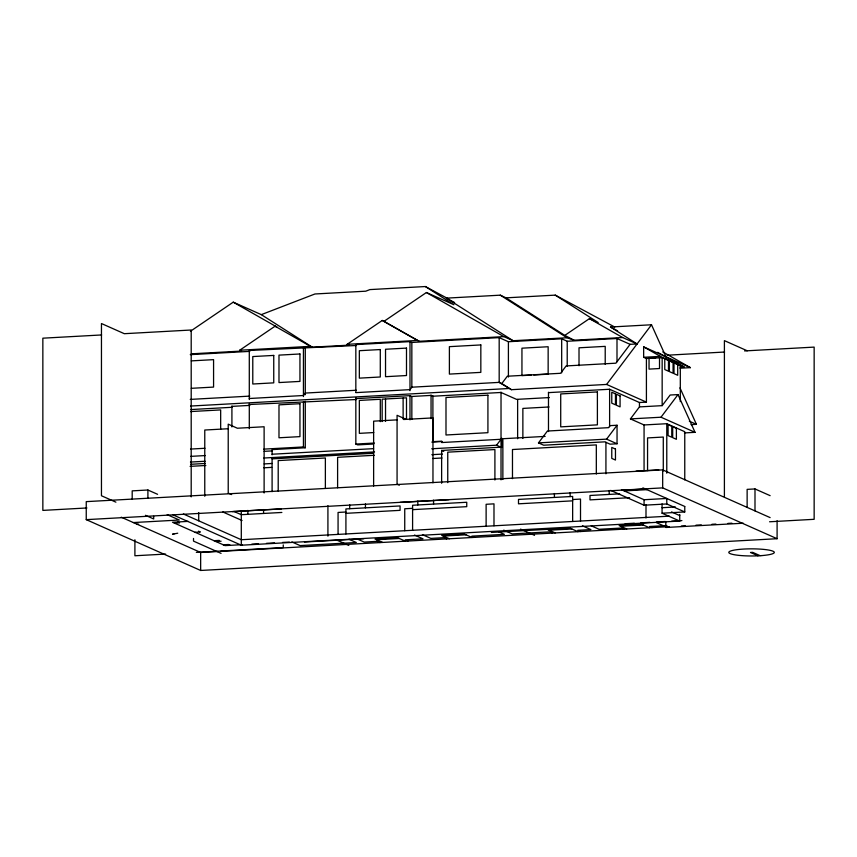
<?xml version="1.0" encoding="UTF-8"?>
<svg xmlns="http://www.w3.org/2000/svg" width="857" height="857" viewBox="0 0 857 857"><rect width="100%" height="100%" fill="white"/><g stroke="black" fill="none" stroke-linecap="round" stroke-linejoin="round"><path stroke-width="1.29" d="M617.04 443.787L617.051 425.243L610.077 425.629L608.545 427.664L547.409 431.039L538.485 442.887L543.713 445.212L604.849 441.848L610.077 444.172L617.04 443.787L606.585 439.138L538.485 442.887M355.837 392.635L409.989 389.646L411.842 387.193L499.181 382.383L501.806 383.55L507.323 376.223L560.607 373.288L566.145 365.928L615.915 363.186L630.109 344.332L637.072 343.946L610.516 327.02L651.513 324.771L665.943 356.78M496.567 445.201L501.795 438.248L501.795 447.525L496.567 445.201L431.714 448.768M499.181 382.383L511.425 389.689L606.606 384.439L651.513 324.771M606.585 439.138L617.051 425.243M684.764 479.856L684.764 431.703L666.778 423.712L644.068 424.954L630.431 418.902L639.451 406.904L639.451 402.511L609.606 389.26L548.48 392.624M639.451 406.904L662.161 405.65L670.163 395.023L678.016 394.595L695.038 432.335L684.411 432.924M630.431 418.902L660.993 417.22L678.016 394.595M190.425 331.263L233.243 302.167L261.31 314.637L312.28 347.171L348.96 345.146L347.117 344.332L382.276 320.443L419.277 341.279L503.852 336.619L513.097 340.722L567.034 337.754L574.04 340.197L622.611 337.529L637.072 343.946M191.25 353.834L241.535 351.07L239.692 350.245L275.065 326.206L276.907 327.031L233.243 302.167M384.118 321.257L426.411 292.526L453.91 304.738L425.383 286.538L369.913 289.591L365.778 291.187L314.937 293.983L261.31 314.637M505.984 297.85L564.795 335.387L589.434 318.643L598.186 322.532L555.261 295.129L505.984 297.85L500.306 295.162L446.368 298.14L513.097 340.722M174.346 533.75L172.503 534.211L177.742 533.204M101.608 334.948L42.85 338.183L42.85 510.397L86.921 507.965M239.692 350.245L310.438 346.346L312.28 347.171M347.117 344.332L417.423 340.454L419.277 341.279M356.373 345.5L249.291 350.47L249.291 399.544M630.109 344.332L616.997 338.515L567.216 341.257L561.678 338.794L508.405 341.729L499.181 337.626L411.842 342.446L409.989 341.622L355.837 344.61L355.837 392.345M190.265 354.648L249.815 351.37M191.304 360.883L213.575 359.651L213.575 387.085L191.304 388.317M667.132 355.205L724.561 352.034M744.594 350.931L814.15 347.106L814.15 519.31L769.565 521.774M680.019 368.21L690.399 367.642L643.65 346.871L643.65 357.294L660.34 356.373L684.025 366.892L680.169 367.107M655.584 357.776L649.038 358.13L649.038 369.11L659.515 368.531L659.515 357.551M643.65 357.294L646.414 358.526L662.161 357.658L680.308 365.725L680.308 401.59M531.115 375.12L521.945 375.623L521.945 348.188L548.148 346.742L548.148 374.177M533.729 374.97L546.83 374.252M190.265 399.405L249.815 396.116M356.373 390.246L305.285 393.063L303.442 395.516L249.291 398.505M190.597 406.047L508.801 388.51M249.291 404.504L356.373 399.523M355.837 398.634L409.989 395.645L411.842 396.47L431.05 395.409L432.903 396.223L501.024 392.474L516.557 399.373L549.305 397.573M231.915 406.379L249.848 405.393M191.015 409.55L232.429 407.268M190.533 411.574L220.667 409.914L220.667 429.303M549.069 406.968L522.866 408.414L522.866 438.463M639.451 402.511L646.414 402.126L646.414 358.526M228.241 428.736L204.769 430.021L204.769 496.257M397.091 419.866L373.631 421.162L373.631 486.069M403.604 419.512L432.967 417.895L432.967 482.802M373.748 432.56L359.34 433.353L359.34 400.433L380.294 399.276L380.294 421.665M190.533 449.068L204.941 448.275M691.085 424.633L696.42 424.333L679.955 387.835M263.817 449.132L303.442 446.947L305.285 447.772L305.285 401.355M355.837 397.648L355.837 444.065L374.338 443.048M305.285 447.772L272.098 449.604L272.098 454.853M373.62 444.012L357.69 444.879L355.837 444.065M441.634 441.184L432.903 441.666L432.903 395.859M264.138 451.339L272.065 450.911M431.821 442.105L442.405 441.526L441.634 442.544L501.024 439.277M545.148 436.395L502.866 438.73L502.866 479.481M190.715 456.363L205.23 455.57M272.098 454.231L373.523 448.65M190.447 462.062L205.123 461.259M263.817 458.024L374.541 451.918M272.098 458.87L373.534 453.278M190.715 464.28L205.23 463.476M501.024 447.183L441.634 450.45L443.744 451.393M374.284 455.292L337.604 457.306L337.604 487.772M190.093 466.358L205.819 465.49M264.138 463.916L272.065 463.476M431.832 454.681L442.405 454.092M263.86 467.804L271.712 467.376M432.86 458.495L442.03 457.992M157.581 494.307L147.907 490.011L132.192 490.868L132.192 499.106M636.065 471.136L658.776 469.882M770.122 517.607L662.675 469.882L86.246 501.634L86.246 519.642L200.656 570.462L777.095 538.71L777.095 520.702M86.246 519.642L662.675 487.879L777.095 538.71M232.408 511.608L281.321 508.919M400.101 502.373L449.014 499.674M622.782 490.268L645.492 489.015M624.239 490.911L646.949 489.658M281.867 512.454L241.299 514.693L234.004 511.447M619.697 493.846L590.002 495.475L590.002 499.877L629.627 497.703M133.349 522.556L179.295 520.028L167.211 514.661M770.122 495.657L754.996 488.94L747.133 489.368L747.133 507.451M345.917 512.015L338.065 512.443L338.065 534.393M412.592 508.34L404.74 508.769L404.74 530.719M572.647 499.524L580.51 499.085L580.51 521.035M137.034 524.195L138.652 524.109M188.219 521.377L172.503 522.245L225.091 545.609L242.456 544.656M345.917 513.332L400.069 510.344L400.069 505.941L345.917 508.929L345.917 533.965M412.592 509.658L466.744 506.669L466.744 502.266L412.592 505.255L412.592 530.29M572.647 500.842L518.496 503.82L518.496 499.417L572.647 496.439L572.647 521.474M174.346 523.07L179.584 522.781L177.742 521.956M666.778 498.474L644.068 499.727L621.421 489.668M610.698 490.386L644.068 505.212L666.778 503.959L684.764 511.95L684.764 506.605M195.107 532.283L200.345 532.004L198.503 531.179M662.065 507.719L675.412 506.98M662.065 503.841L662.065 513.204L684.764 511.95M214.025 540.692L219.263 540.403M669.338 516.15L241.299 539.728L183.355 513.986M215.868 541.506L221.106 541.217M223.249 544.784L228.487 544.506L230.34 545.32M251.808 544.141L258.482 543.767M266.495 543.327L274.508 542.888M282.521 542.449L289.345 542.074M625.171 523.713L634.287 523.22M640.811 522.856L649.927 522.352M656.419 521.999L665.343 521.506M671.706 521.152L681.904 520.595M172.964 514.853L241.299 545.213L679.74 521.056L679.74 514.436M304.481 542.01L363.818 538.742M491.382 532.433L550.73 529.165M376.555 539.717L399.266 538.475M443.23 536.053L465.94 534.8M549.133 530.215L571.844 528.962M620.639 526.273L643.35 525.03M666.928 525.545L649.617 526.498L652.081 527.591M165.626 554.072L134.903 555.764L134.903 539.749M196.339 552.379L283.26 547.591L283.26 544.923M121.266 517.2L200.656 552.465L217.914 551.512M220.57 551.362L669.371 526.637M681.336 525.984L685.321 525.759M695.97 525.18L701.283 524.88M711.921 524.291L715.916 524.077M727.882 523.413L731.878 523.198M743.255 523.22L665.803 527.484L665.803 522.149M747.261 350.792L724.401 340.636L724.401 496.824M672.156 361.847L669.392 360.615L669.392 371.595L673.077 373.234L673.077 362.254M606.606 384.439L646.414 402.126M689.339 421.194L696.42 424.333M660.993 417.22L695.038 432.335M642.879 487.858L684.764 506.466M671.492 511.908L679.74 515.571M760.191 555.7L752.65 552.347L750.507 552.465L758.049 555.818M662.065 513.204L679.74 521.056M656.323 522.588L666.896 527.291M406.218 419.362L397.07 415.302L397.07 484.184L399.351 485.201M649.456 527.741L641.839 524.355L619.14 525.609L626.746 528.983M624.132 529.133L621.668 528.041L599.064 529.283L591.244 525.812M582.439 525.823L590.902 529.583L577.8 530.301L580.564 531.533M577.95 531.672L570.333 528.298L547.623 529.551L555.24 532.925M552.615 533.075L549.851 531.843L512.24 533.911L503.723 530.129M520.542 529.112L534.543 535.336M498.292 531.64L504.377 534.35L471.896 536.139L474.671 537.371M472.046 537.51L464.44 534.125L441.73 535.379L449.336 538.764M446.722 538.903L443.947 537.671L430.846 538.4L422.394 534.639M414.467 535.047L422.994 538.828L405.222 539.814L407.996 541.035M405.372 541.185L397.766 537.8L375.055 539.053L382.661 542.438M380.047 542.577L377.273 541.345L364.171 542.074L356.93 538.849M349.013 539.257L356.319 542.502L300.121 545.598L291.862 541.935M337.069 540.21L348.81 545.438M231.647 494.575L228.219 493.054L228.219 424.161L237.357 428.232L264.117 426.754L264.117 492.989M222.799 511.961L242.07 520.52M115.899 502.159L101.458 495.753L101.458 323.539L124.319 333.694L191.197 330.009L191.197 496.878M145.465 515.303L153.692 518.956L153.692 516.289M221.074 553.365L193.511 541.121L193.511 538.453M564.795 335.387L574.04 340.197M555.261 295.129L614.748 327.053M610.516 327.02L617.597 330.823M657.694 352.345L684.025 366.892M425.383 286.538L448.961 299.189M446.368 298.14L454.617 302.564M662.761 351.906L690.399 367.642M643.65 346.871L660.34 356.373M589.434 318.643L622.611 337.529M426.411 292.526L503.852 336.619M382.276 320.443L417.423 340.454M275.065 326.206L310.438 346.346M500.306 295.162L567.034 337.754M501.806 383.55L511.425 389.689M754.996 488.94L754.996 510.89M666.778 423.712L666.778 473.193M666.778 498.613L666.778 503.959M663.286 471.018L663.286 437.049L647.56 437.916L647.56 470.579M662.675 469.882L662.675 487.879M662.161 357.658L662.161 405.65M645.996 504.752L645.996 518.003M644.068 424.954L644.068 470.429M644.068 499.856L644.068 505.212M616.997 338.515L616.997 361.761M609.616 389.26L609.616 426.668M609.22 490.504L609.22 494.425M605.931 442.255L605.931 473.803M605.213 364.289L605.213 346.367L579.011 347.803L579.011 365.735M596.322 474.039L596.322 444.901L512.475 449.518L512.475 478.656M570.13 492.657L570.13 496.578M567.216 341.257L567.216 366.121M561.678 338.794L561.678 372.816M554.415 493.525L554.415 497.435M548.48 392.26L548.48 431.521M517.628 399.48L517.628 438.741M508.405 341.729L508.405 377.059M501.024 392.163L501.024 479.845M499.181 337.626L499.181 382.126M494.907 480.027L494.907 449.561L447.75 452.164L447.75 482.63M493.986 525.802L493.986 503.852L486.123 504.291L486.123 526.241M441.634 450.386L441.634 483.252M433.556 500.177L433.556 504.098M431.05 395.034L431.05 418.591M417.841 501.045L417.841 504.966M411.842 342.446L411.842 387.535M411.842 396.812L411.842 419.362M409.989 341.622L409.989 390.685M409.989 395.998L409.989 419.866M406.497 418.902L406.497 397.83L382.158 399.169L382.158 421.558M403.122 398.023L403.122 419.094M385.532 398.987L385.532 421.376M365.436 503.927L365.436 507.847M349.71 504.794L349.71 508.715M327.92 505.684L327.92 536.15M325.371 488.447L325.371 457.981L278.204 460.584L278.204 491.04M305.285 348.317L305.285 394.723M303.442 347.492L303.442 396.555M303.442 401.858L303.442 446.947M272.098 457.488L272.098 491.672M263.57 509.54L263.57 513.461M249.291 403.518L249.291 428.714M247.855 510.408L247.855 514.329M241.299 510.676L241.299 545.213M231.915 406.004L231.915 426.947M200.656 552.465L200.656 570.462M198.706 512.572L198.706 520.799M147.907 490.011L147.907 498.238M761.884 555.582L756.27 555.893A22.785 3.567 0 0 1 729.382 551.597A22.785 3.567 0 0 1 765.633 549.605A22.785 3.567 0 0 1 761.884 555.582M273.747 355.419L252.783 356.566L252.783 384.011L273.747 382.854L273.747 355.419M299.95 353.973L278.986 355.13L278.986 382.565L299.95 381.408L299.95 353.973M380.294 349.549L359.34 350.706L359.34 378.141L380.294 376.984L380.294 349.549M406.497 348.103L385.532 349.26L385.532 376.694L406.497 375.537L406.497 348.103M480.831 344.932L449.389 346.657L449.389 374.102L480.831 372.367L480.831 344.932M299.95 403.701L278.986 404.858L278.986 437.777L299.95 436.631L299.95 403.701M487.922 395.184L445.994 397.498L445.994 434.992L487.922 432.689L487.922 395.184M597.393 391.928L560.714 393.941L560.714 426.872L597.393 424.847L597.393 391.928M668.46 360.208L664.775 358.569L664.775 369.549L668.46 371.188L668.46 360.208M677.694 364.311L673.998 362.672L673.998 373.641L677.694 375.28L677.694 364.311M615.465 393.845L611.769 392.206L611.769 403.176L615.465 404.815L615.465 393.845M620.072 395.891L616.387 394.252L616.387 405.232L620.072 406.871L620.072 395.891M671.77 426.272L668.085 424.633L668.085 435.602L671.77 437.241L671.77 426.272M676.387 428.318L672.691 426.679L672.691 437.659L676.387 439.298L676.387 428.318M615.465 449.057L611.769 447.418L611.769 458.399L615.465 460.038L615.465 449.057"/></g></svg>
